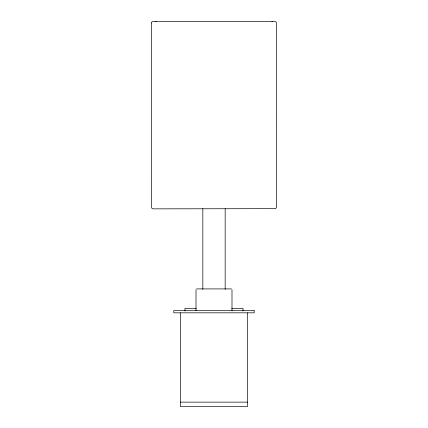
<?xml version="1.0" encoding="UTF-8"?>
<svg xmlns="http://www.w3.org/2000/svg" width="428" height="428" viewBox="0 0 428 428"><rect width="100%" height="100%" fill="white"/><g stroke="black" fill="none" stroke-linecap="round" stroke-linejoin="round"><path stroke-width="0.64" d="M202.835 289.355L202.835 208.704M225.165 289.355L225.165 208.704M271.951 21.609L272.732 21.4M196.607 288.911L231.393 288.911M196.318 308.353L184.971 308.353L184.971 311.022M231.682 308.353L243.029 308.353L243.029 311.022M180.509 402.133L247.491 402.133M155.268 21.4L156.049 21.609M247.491 312.82L247.491 406.6L180.509 406.6L180.509 312.82M231.992 310.707L231.992 290.189A2.472 2.461 -90 0 0 231.912 289.553M196.008 310.707L196.008 290.189A2.472 2.461 -90 0 1 196.088 289.553M151.48 22.962L151.689 208.078L153.047 208.859L275.734 208.65L276.52 207.296L276.311 22.181L274.953 21.4L153.047 21.4L151.94 21.86L151.48 22.962M254.189 310.589L173.811 310.589L173.811 312.82L254.189 312.82L254.189 310.589"/></g></svg>
